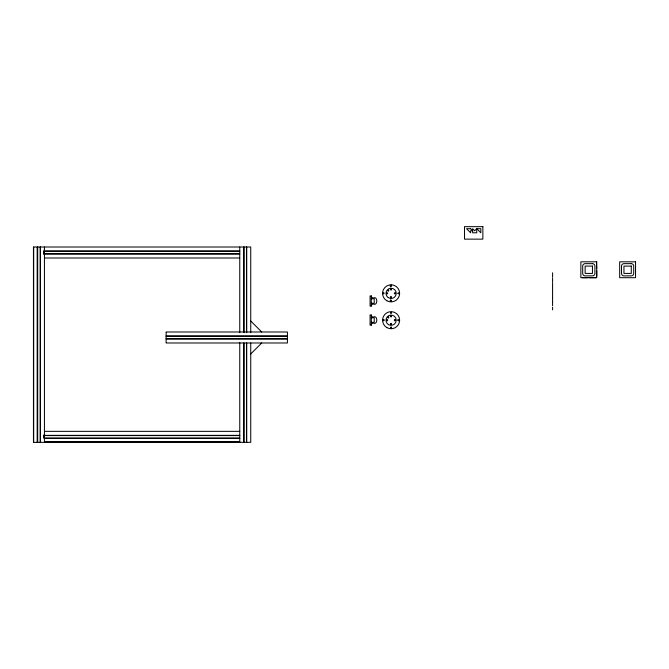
<?xml version="1.0" encoding="UTF-8"?>
<svg xmlns="http://www.w3.org/2000/svg" width="669" height="669" viewBox="0 0 669 669"><rect width="100%" height="100%" fill="white"/><g stroke="black" fill="none" stroke-linecap="round" stroke-linejoin="round"><path stroke-width="1" d="M390.612 299.821L390.119 300.674L390.612 301.535L391.599 301.535M250.741 353.96L261.73 342.98M44.438 251.017L239.753 251.017M44.438 251.26L239.753 251.26M44.438 253.752L239.753 253.752M44.438 253.994L239.753 253.994M239.753 258L44.438 258L44.438 431.346L239.753 431.346M596.731 268.261L596.489 263.787M596.731 270.87L596.731 276.088M391.599 285.178L390.612 285.178L390.119 286.031L390.612 286.884M371.295 295.932L370.074 295.932L370.074 306.093L371.295 306.093A2.024 2.024 0 0 1 373.327 304.061C377.96 306.318 377.96 295.706 373.327 297.964A2.024 2.024 0 0 1 371.295 295.932L371.295 306.093M371.295 298.767L374.23 298.767L374.23 303.258L371.295 303.258M371.295 314.982L370.074 314.982L370.074 325.134L371.295 325.134A2.024 2.024 0 0 1 373.327 323.11C377.96 325.368 377.96 314.748 373.327 317.006A2.024 2.024 0 0 1 371.295 314.982L371.295 325.134M371.295 317.808L374.23 317.808L374.23 322.299L371.295 322.299M166.129 331.991L287.427 331.991L287.427 342.98L166.129 342.98M166.129 335.997L287.427 335.997M166.129 336.239L287.427 336.239M166.129 338.731L287.427 338.731M166.129 338.974L287.427 338.974M44.438 435.352L239.753 435.352M44.438 435.594L239.753 435.594M44.438 438.086L239.753 438.086M44.438 438.329L239.753 438.329M44.438 441.966L239.753 441.966M44.438 442.092L239.753 442.092M250.741 321.003L261.73 331.991M595.644 277.694L589.389 277.694M587.783 277.694L582.365 277.694M552.586 272.818L552.586 277.301M552.586 278.245L552.586 282.36M552.586 283.196L552.586 287.202M552.586 287.879L552.586 297.279M552.586 297.697L552.586 301.435M552.586 301.962L552.586 305.75M552.586 307.23L552.586 309.906M399.284 292.863L399.284 293.85M382.927 292.863L382.927 293.85M250.741 332.66L250.741 247.012L33.45 247.012L33.45 442.334L250.741 442.334L250.741 342.98M246.736 247.012L246.736 332.66M246.736 343.105L246.736 442.334M246.493 247.012L246.493 332.66M246.493 343.105L246.493 442.334M244.001 247.012L244.001 332.66M244.001 343.105L244.001 442.334M243.759 247.012L243.759 332.66M243.759 343.105L243.759 442.334M239.753 247.012L239.753 332.66M239.753 342.587L239.753 442.334M166.129 332.384L166.129 342.587M44.438 247.012L44.438 257.515M44.438 431.831L44.438 442.334M44.07 250.147L44.07 254.329M44.07 435.026L44.07 438.153M43.945 251.193L43.945 254.329M43.945 435.026L43.945 438.153M40.433 247.012L40.433 442.334M40.19 247.012L40.19 442.334M37.698 247.012L37.698 442.334M37.456 247.012L37.456 442.334M37.213 247.012L37.213 442.334M33.693 247.012L33.693 442.334M383.312 293.231C383.906 295.096 384.759 291.91 383.312 293.231M386.623 293.181C387.435 295.698 388.58 291.408 386.623 293.181M383.145 320.041C383.956 322.558 385.101 318.26 383.145 320.041M387.777 290.471C388.555 292.897 389.659 288.757 387.777 290.471M390.637 285.906C391.231 287.77 392.084 284.584 390.637 285.906M390.47 289.334C391.273 291.851 392.427 287.561 390.47 289.334M386.623 320.041C387.435 322.558 388.58 318.26 386.623 320.041M387.777 317.323C388.555 319.749 389.659 315.617 387.777 317.323M390.47 297.028C391.273 299.545 392.427 295.255 390.47 297.028M390.637 300.548C391.231 302.413 392.084 299.235 390.637 300.548M390.47 312.716C391.273 315.233 392.427 310.934 390.47 312.716M390.47 316.194C391.273 318.712 392.427 314.413 390.47 316.194M394.317 293.181C395.12 295.698 396.274 291.408 394.317 293.181M390.47 323.888C391.273 326.405 392.427 322.107 390.47 323.888M390.47 327.367C391.273 329.884 392.427 325.586 390.47 327.367M394.317 320.041C395.12 322.558 396.274 318.26 394.317 320.041M397.963 293.231C398.557 295.096 399.41 291.91 397.963 293.231M397.796 320.041C398.599 322.558 399.753 318.26 397.796 320.041M476.738 228.706L474.697 230.746L472.657 228.706L472.657 232.795L476.738 232.795L476.738 228.706L480.819 228.706L480.819 232.795L476.738 228.706M482.859 226.666L464.52 226.666L464.52 239.142L482.859 239.142L482.859 226.666M470.616 228.706L466.544 228.706L470.633 232.795L470.625 230.746L472.657 230.746L470.616 228.706M596.731 261.822L580.859 261.822L580.859 277.694L596.731 277.694L596.731 261.822M635.55 261.822L619.678 261.822L619.678 277.694L635.55 277.694L635.55 261.822M592.458 263.653L585.132 263.653A2.442 2.442 0 0 0 582.691 266.095L582.691 273.42A2.442 2.442 0 0 0 585.132 275.862L592.458 275.862A2.442 2.442 0 0 0 594.9 273.42L594.9 266.095A2.442 2.442 0 0 0 592.458 263.653M631.277 263.653L623.951 263.653A2.442 2.442 0 0 0 621.509 266.095L621.509 273.42A2.442 2.442 0 0 0 623.951 275.862L631.277 275.862A2.442 2.442 0 0 0 633.719 273.42L633.719 266.095A2.442 2.442 0 0 0 631.277 263.653M592.458 266.095L585.132 266.095L585.132 273.42L592.458 273.42L592.458 266.095M631.277 266.095L623.951 266.095L623.951 273.42L631.277 273.42L631.277 266.095M386.833 327.609A8.546 8.546 0 0 0 399.652 320.208A8.546 8.546 0 0 0 386.833 312.808A8.546 8.546 0 0 0 386.833 327.609M388.547 324.649A5.126 5.126 0 0 0 396.232 320.208A5.126 5.126 0 0 0 388.547 315.768A5.126 5.126 0 0 0 388.547 324.649M386.833 300.757A8.546 8.546 0 0 0 399.652 293.357A8.546 8.546 0 0 0 386.833 285.956A8.546 8.546 0 0 0 386.833 300.757M388.254 297.613A5.126 5.126 0 0 0 396.224 293.691A5.126 5.126 0 0 0 388.84 288.757A5.126 5.126 0 0 0 388.254 297.613"/></g></svg>
